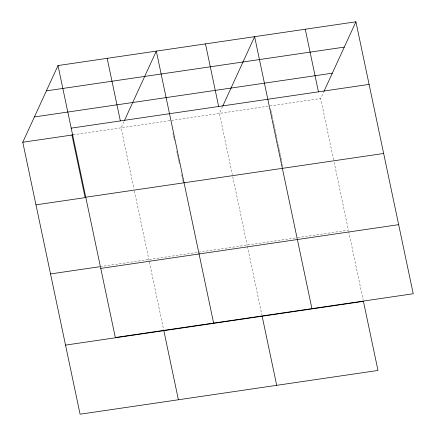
<?xml version="1.0" encoding="UTF-8"?>
<svg xmlns="http://www.w3.org/2000/svg" width="436" height="436" viewBox="0 0 436 436"><rect width="100%" height="100%" fill="white"/><g stroke="black" fill="none" stroke-linecap="round" stroke-linejoin="round"><path stroke-width="0.33" stroke-dasharray="2.18 1.64" d="M123.857 121.791L121.088 127.813L133.999 189.077M222.442 106.749L219.401 113.376L232.306 174.64M333.595 159.767L320.683 98.503L323.73 91.876M73.286 134.838L268.042 106.237M270.042 105.943L320.683 98.503M100.362 266.614L297.123 237.718M297.788 237.62L348.435 230.181L334.014 161.761M348.713 231.5L363.155 300.044M270.603 108.608L271.023 110.602M271.165 111.267L271.584 113.267M271.726 113.932L272.146 115.932M272.287 116.597L273.127 120.592M273.268 121.257L273.688 123.252M273.83 123.922L274.249 125.917M274.391 126.582L274.811 128.582M274.953 129.247L275.372 131.247M275.514 131.912L275.934 133.906M276.075 134.571L276.495 136.572M276.637 137.236L278.599 146.561M278.74 147.226L279.16 149.221M279.302 149.891L279.721 151.886M279.863 152.551L280.283 154.551M280.424 155.216L280.844 157.211M280.986 157.881L281.405 159.876M281.547 160.541L282.953 167.201M232.726 176.635L247.147 245.059M247.425 246.378L261.867 314.923M172.912 133.247L173.332 135.247M173.474 135.912L173.893 137.912M174.035 138.577L174.455 140.572M176.7 151.227L177.12 153.227M177.261 153.892L177.681 155.886M177.823 156.551L178.242 158.551M178.384 159.216L178.804 161.216M178.945 161.881L179.365 163.876M181.61 174.531L182.03 176.531M182.172 177.196L182.591 179.191M182.733 179.861L183.153 181.856M134.419 191.072L163.702 330.014"/><path stroke-width="0.65" d="M65.531 345.11L363.433 301.363L377.99 370.453L80.093 414.2L22.781 142.25L58.01 65.547L355.907 21.8L413.219 293.75L115.317 337.497L58.01 65.547M124.413 120.581L156.317 51.11L213.624 323.06M222.72 106.144L254.624 36.673L311.931 308.623M324.008 91.271L355.907 21.8M46.385 90.862L344.282 47.115M34.406 116.941L332.308 73.194M71.199 128.14L369.096 84.393M22.781 142.25L73.286 134.838M85.756 197.225L383.658 153.477M35.975 204.844L85.129 197.622L71.935 135.035M50.532 273.933L99.686 266.712M100.754 268.407L398.657 224.66M305.265 29.239L318.454 91.827M205.47 43.894L218.659 106.482M262.145 316.236L276.707 385.326M107.163 58.331L120.352 120.919M163.838 330.673L178.4 399.763"/></g></svg>
